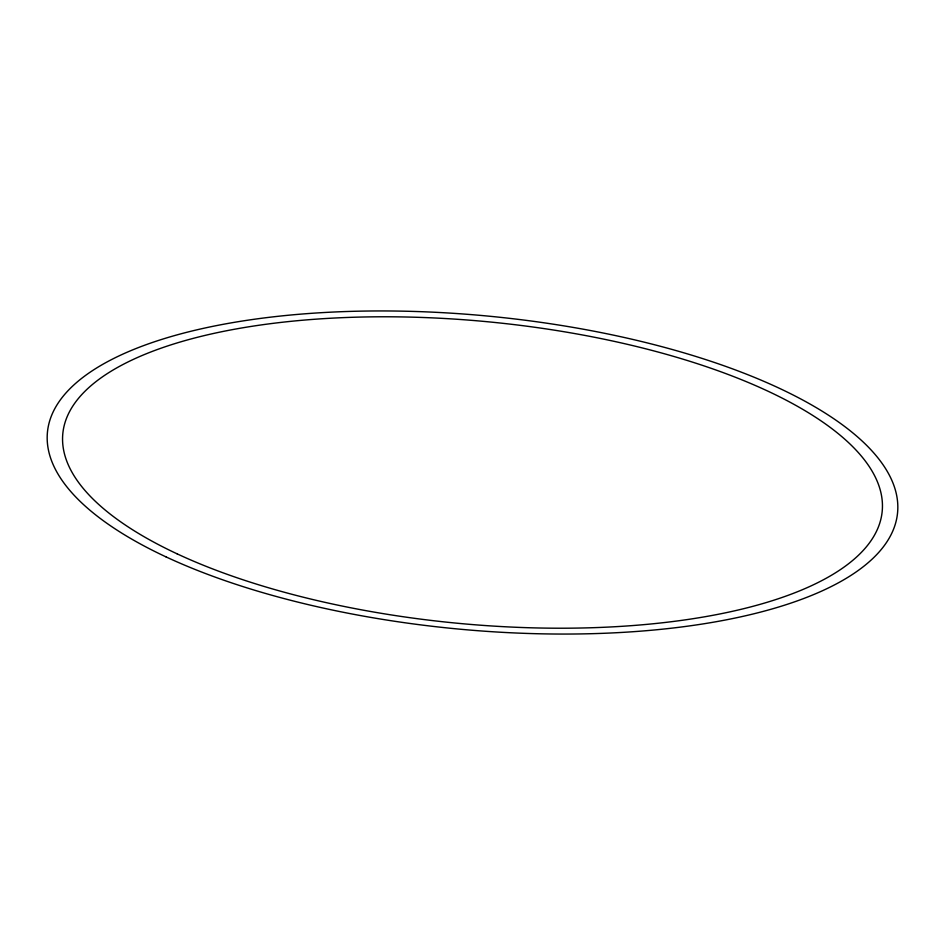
<?xml version="1.0" encoding="UTF-8"?>
<svg xmlns="http://www.w3.org/2000/svg" width="945" height="945" viewBox="0 0 945 945"><rect width="100%" height="100%" fill="white"/><g stroke="black" fill="none" stroke-linecap="round" stroke-linejoin="round"><path stroke-width="1.42" d="M166.072 556.912A426.963 157.177 5.4 0 0 881.165 549.588A426.963 157.177 5.4 0 0 370.275 310.999A426.963 157.177 5.4 0 0 166.072 556.912M177.14 553.853A411.524 151.495 5.4 0 0 866.388 546.801A411.524 151.495 5.4 0 0 373.972 316.835A411.524 151.495 5.4 0 0 177.14 553.853"/></g></svg>
